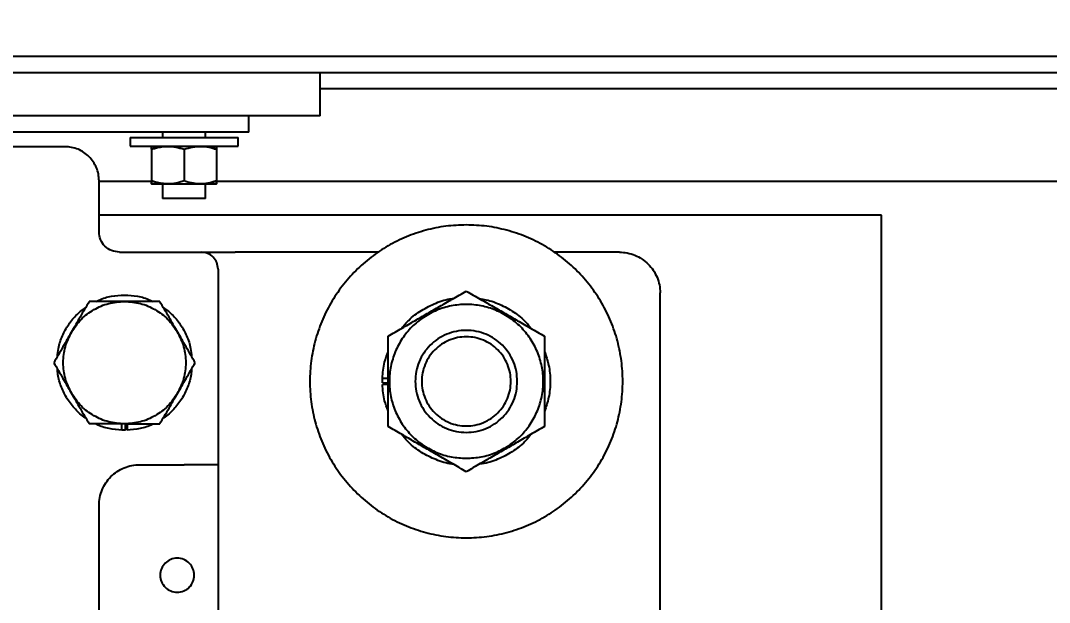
# Model space of a CAD drawing. Header units: millimetres. Extents: x 1293 to 41893, y 1011 to 26911.
# Drawn here: x 11581.6 to 11783.3, y 15223.2 to 15337.2 of the extents above; entities that cross this region are included whole.
import ezdxf

# ---------------------------------------------------------------- set-up
doc = ezdxf.new("R2010")
doc.units = ezdxf.units.MM
doc.header["$LTSCALE"] = 50
doc.layers.add('CAPA_1', color=7, linetype='Continuous')
doc.layers.add('MAQUINAS', color=11, linetype='Continuous')
doc.styles.add('SLDTEXTSTYLE0', font='TXT', dxfattribs={"width": 0.75})
doc.dimstyles.new('SLDDIMSTYLE0', dxfattribs={"dimtxt": 100, "dimasz": 100, "dimexe": 0, "dimexo": 0.0625, "dimgap": 25, "dimtad": 2, "dimdec": 0, "dimlfac": 1.5, "dimrnd": 1e-09, "dimzin": 12, "dimdsep": 46, "dimtxsty": 'SLDTEXTSTYLE0', "dimsah": 1, "dimcen": 0.09, "dimadec": 0, "dimazin": 3, "dimtfac": 1, "dimtdec": 0, "dimtofl": 0, "dimtmove": 0, "dimatfit": 3, "dimfxl": 1, "dimfrac": 2, "dimtolj": 1, "dimtzin": 12, "dimarcsym": 0})

# ---------------------------------------------------------------- blocks, each defined once
blk = doc.blocks.new('_D_18')
at = {"layer": 'CAPA_1', "transparency": 16777216}
for p, q in [((6530.12, 15837.67), (6530.12, 16976.53)), ((16745.16, 15322.37), (16745.16, 16976.53)), ((6530.12, 16926.53), (16745.16, 16926.53))]:
    blk.add_line(p, q, dxfattribs=at)
for points in [[(6530.12, 16926.53), (6630.12, 16911.14), (6630.12, 16941.91)], [(16745.16, 16926.53), (16645.16, 16941.91), (16645.16, 16911.14)]]:
    blk.add_solid(points, dxfattribs=at)
at = {"layer": 'CAPA_1', "transparency": 16777216, "insert": (11452.92, 17055.44), "char_height": 100, "attachment_point": 1, "style": 'SLDTEXTSTYLE0'}
blk.add_mtext('15323', dxfattribs=at)

msp = doc.modelspace()

# ---------------------------------------------------------------- linework, layer by layer
at = {"color": 7, "linetype": 'Continuous', "lineweight": 25}
for p, q in [((13710.8471537, 15330.1569693), (11156.8304871, 15330.1569693)), ((13707.6721537, 15326.9819693), (11160.0054871, 15326.9819693)), ((11640.3388204, 15318.5153026), (11640.3388204, 15326.9819693)), ((11825.3888993, 15323.8069693), (11640.3388204, 15323.8069693)), ((11640.3388204, 15318.5153026), (11307.0054871, 15318.5153026)), ((11626.3721537, 15315.3403026), (11626.3721537, 15318.5153026)), ((11626.3721537, 15315.3403026), (11320.9721537, 15315.3403026)), ((11603.0888204, 15314.2819693), (11603.0888204, 15312.588636)), ((11603.0888204, 15314.2819693), (11624.2554871, 15314.2819693)), ((11609.4388204, 15315.3403026), (11609.4388204, 15314.2819693)), ((11617.9054871, 15314.2819693), (11617.9054871, 15315.3403026)), ((11624.2554871, 15312.588636), (11624.2554871, 15314.2819693)), ((11603.0888204, 15312.588636), (11624.2554871, 15312.588636)), ((11607.3694751, 15312.588636), (11607.3221537, 15312.561315)), ((11607.3221537, 15311.9940938), (11607.3221537, 15305.7748448)), ((11613.6727126, 15311.9940938), (11613.6727126, 15305.7748448)), ((11620.0221537, 15312.561315), (11619.9748324, 15312.588636)), ((11620.0221537, 15311.99428), (11620.0221537, 15305.7746586)), ((11607.3221537, 15305.2076236), (11607.3694751, 15305.1803026)), ((11619.9613169, 15305.1803026), (11607.3829905, 15305.1803026)), ((11609.4388204, 15305.1803026), (11609.4388204, 15302.3153026)), ((11617.9054871, 15302.3153026), (11617.9054871, 15305.1803026)), ((11619.9748324, 15305.1803026), (11620.0221537, 15305.2076236)), ((11617.9054871, 15302.3153026), (11609.4388204, 15302.3153026))]:
    msp.add_line(p, q, dxfattribs=at)
for points, knots in [([(11607.3221537, 15311.9940938), (11608.0887504, 15312.2115463), (11609.377702, 15312.5771699), (11611.2624581, 15312.5754363), (11612.6112358, 15312.3283499), (11613.407403, 15312.077639), (11613.6727126, 15311.9940938)], [0, 0, 0, 0, 0.3661794341, 0.6156922034, 0.8719357593, 1, 1, 1, 1]), ([(11607.3221537, 15311.99428), (11607.3221537, 15312.1580726), (11607.3221537, 15312.4892097), (11607.3221537, 15312.6102931), (11607.3221537, 15312.4324166), (11607.3221537, 15312.1410911), (11607.3221537, 15311.9940938)], [0, 0, 0, 0, 0.2646061211, 0.5349506065, 0.7653448938, 1, 1, 1, 1]), ([(11609.4388204, 15312.4632353), (11609.223274, 15312.4435004), (11608.5047821, 15312.3777172), (11607.809119, 15312.1521661), (11607.3221537, 15311.99428)], [0, 0, 0, 0, 0.2999984007, 1, 1, 1, 1]), ([(11613.6727126, 15311.9940938), (11614.2238237, 15312.1579183), (11615.3379963, 15312.4891197), (11616.9887431, 15312.6103022), (11618.5666969, 15312.432517), (11619.534047, 15312.1412486), (11620.0221537, 15311.99428)], [0, 0, 0, 0, 0.2646176718, 0.5349733347, 0.7653562273, 1, 1, 1, 1]), ([(11620.0221537, 15311.9940938), (11619.757084, 15312.0796706), (11619.0630759, 15312.3037288), (11618.347658, 15312.4092059), (11617.9054871, 15312.474397)], [0, 0, 0, 0, 0.3819403056, 1, 1, 1, 1]), ([(11620.0221537, 15311.99428), (11620.0221537, 15312.1580726), (11620.0221537, 15312.4892097), (11620.0221537, 15312.6102931), (11620.0221537, 15312.4324166), (11620.0221537, 15312.1410911), (11620.0221537, 15311.9940938)], [0, 0, 0, 0, 0.2646061211, 0.5349506065, 0.7653448938, 1, 1, 1, 1]), ([(11613.6727126, 15305.7748448), (11613.4073987, 15305.6912974), (11612.6245116, 15305.4447658), (11611.2765045, 15305.1949882), (11609.3911208, 15305.1880056), (11608.0887485, 15305.5574089), (11607.3221537, 15305.7748448)], [0, 0, 0, 0, 0.1280647744, 0.377893031, 0.6338190398, 1, 1, 1, 1]), ([(11607.3221537, 15305.7748448), (11607.3221537, 15305.6110203), (11607.3221537, 15305.2798189), (11607.3221537, 15305.1586363), (11607.3221537, 15305.3364215), (11607.3221537, 15305.62769), (11607.3221537, 15305.7746586)], [0, 0, 0, 0, 0.2646176718, 0.5349733347, 0.7653562273, 1, 1, 1, 1]), ([(11607.3221537, 15305.7746586), (11607.8715271, 15305.5913657), (11608.5674579, 15305.3591754), (11609.2872401, 15305.3176441), (11609.4388204, 15305.3088979)], [0, 0, 0, 0, 0.7894080942, 1, 1, 1, 1]), ([(11620.0221537, 15305.7746586), (11619.471061, 15305.610866), (11618.3569242, 15305.2797289), (11616.7061959, 15305.1586454), (11615.1282254, 15305.3365219), (11614.1608379, 15305.6278475), (11613.6727126, 15305.7748448)], [0, 0, 0, 0, 0.2646061211, 0.5349506065, 0.7653448938, 1, 1, 1, 1]), ([(11617.9054871, 15305.2975687), (11618.3476983, 15305.3614529), (11619.0632647, 15305.4648276), (11619.7571001, 15305.6891507), (11620.0221537, 15305.7748448)], [0, 0, 0, 0, 0.6179876588, 1, 1, 1, 1]), ([(11620.0221537, 15305.7748448), (11620.0221537, 15305.6110203), (11620.0221537, 15305.2798189), (11620.0221537, 15305.1586363), (11620.0221537, 15305.3364215), (11620.0221537, 15305.62769), (11620.0221537, 15305.7746586)], [0, 0, 0, 0, 0.2646176718, 0.5349733347, 0.7653562273, 1, 1, 1, 1])]:
    msp.add_open_spline(points, degree=3, knots=knots, dxfattribs=at)
at = {"layer": 'MAQUINAS', "linetype": 'Continuous', "lineweight": 25}
for p, q in [((11590.3388204, 15312.4903026), (11574.5020435, 15312.4903026)), ((11597.0054871, 15295.823636), (11597.0054871, 15305.823636)), ((11597.0054871, 15305.7092064), (11607.3221537, 15305.7092064)), ((11619.8032974, 15305.7092064), (11850.3934895, 15305.7092064)), ((11750.3934895, 15299.0425398), (11597.0054871, 15299.0425398)), ((11750.3934895, 15161.0425398), (11750.3934895, 15299.0425398)), ((11601.0054871, 15291.823636), (11617.0054871, 15291.823636)), ((11651.8391423, 15291.823636), (11623.6721537, 15291.823636)), ((11699.0054871, 15291.823636), (11686.1718318, 15291.823636)), ((11620.3388204, 15288.4903026), (11620.3388204, 15250.1569693)), ((11707.0054871, 15173.1569693), (11707.0054871, 15283.823636)), ((11652.5541767, 15266.232299), (11652.5641558, 15267.118636)), ((11652.5541767, 15266.232299), (11653.6721578, 15266.232299)), ((11652.5641558, 15267.118636), (11653.8890188, 15267.118636)), ((11653.8890188, 15265.8619693), (11652.5641558, 15265.8619693)), ((11601.5104871, 15256.9028761), (11601.5104871, 15258.1569693)), ((11602.2087419, 15256.8951934), (11602.2087419, 15258.1569693)), ((11602.2087419, 15257.8253109), (11602.5004871, 15257.8418681)), ((11602.5004871, 15258.1569693), (11602.5004871, 15256.9028761)), ((11602.2087419, 15256.8951934), (11601.5104871, 15256.9028761)), ((11605.0054871, 15250.1569693), (11613.6721537, 15250.1569693)), ((11597.0054871, 15214.823636), (11597.0054871, 15242.1569693)), ((11620.3388204, 15242.1569693), (11620.3388204, 15214.823636))]:
    msp.add_line(p, q, dxfattribs=at)
for points in [[(11597.0054871, 15305.823636), (11596.9806757, 15306.259966), (11596.9310528, 15307.132626), (11596.5346352, 15308.3912887), (11595.91851, 15309.5513723), (11595.0830317, 15310.5678473), (11594.0665567, 15311.4033255), (11592.9064731, 15312.0194508), (11591.6478104, 15312.4158684), (11590.7751504, 15312.4654912), (11590.3388204, 15312.4903026)], [(11601.0054871, 15291.823636), (11600.4813389, 15291.8837623), (11599.4330425, 15292.0040148), (11598.1108628, 15292.9290117), (11597.1858659, 15294.2511914), (11597.0656134, 15295.2994878), (11597.0054871, 15295.823636)], [(11669.0054871, 15297.1569693), (11670.3435706, 15297.1063342), (11673.0197378, 15297.0050639), (11676.9653036, 15296.1904454), (11680.7746747, 15294.9053222), (11684.3826717, 15293.1239156), (11687.7275609, 15290.8895054), (11690.7521101, 15288.2368933), (11693.4045687, 15285.2123851), (11695.6395522, 15281.8674849), (11697.4188194, 15278.2594909), (11698.7119266, 15274.450119), (11699.4967485, 15270.5045534), (11699.7598564, 15266.4903026), (11699.4967485, 15262.4760519), (11698.7119266, 15258.5304861), (11697.4188194, 15254.721115), (11695.6395522, 15251.113118), (11693.4045687, 15247.7682288), (11690.7521101, 15244.7436795), (11687.7275609, 15242.091221), (11684.3826717, 15239.8562375), (11680.7746747, 15238.0769703), (11676.9653036, 15236.7838631), (11673.0197378, 15235.9990412), (11669.0054871, 15235.7359333), (11664.9912363, 15235.9990412), (11661.0456706, 15236.7838631), (11657.2362995, 15238.0769703), (11653.6283024, 15239.8562375), (11650.2834133, 15242.091221), (11647.258864, 15244.7436795), (11644.6064055, 15247.7682288), (11642.371422, 15251.113118), (11640.5921547, 15254.721115), (11639.2990475, 15258.5304861), (11638.5142257, 15262.4760519), (11638.2511178, 15266.4903026), (11638.5142257, 15270.5045534), (11639.2990475, 15274.450119), (11640.5921547, 15278.2594909), (11642.371422, 15281.8674849), (11644.6064055, 15285.2123851), (11647.258864, 15288.2368933), (11650.2834133, 15290.8895054), (11653.6283024, 15293.1239156), (11657.2362995, 15294.9053222), (11661.0456706, 15296.1904454), (11664.9912363, 15297.0050639), (11667.6674035, 15297.1063342), (11669.0054871, 15297.1569693)], [(11620.3388204, 15288.4903026), (11620.2887152, 15288.9270928), (11620.1885047, 15289.8006731), (11619.417674, 15290.9024895), (11618.3158575, 15291.6733202), (11617.4422772, 15291.7735307), (11617.0054871, 15291.823636)], [(11617.0054871, 15291.823636), (11617.0302985, 15291.823636), (11617.0799213, 15291.823636), (11617.4763389, 15291.823636), (11618.0924641, 15291.823636), (11618.9279424, 15291.823636), (11619.9444174, 15291.823636), (11621.104501, 15291.823636), (11622.3631637, 15291.823636), (11623.2358237, 15291.823636), (11623.6721537, 15291.823636)], [(11699.0054871, 15291.823636), (11699.5290831, 15291.7938623), (11700.5762751, 15291.7343149), (11702.0866703, 15291.2586137), (11703.4787706, 15290.5192635), (11704.6985407, 15289.5166896), (11705.7011146, 15288.2969195), (11706.4404649, 15286.9048192), (11706.916166, 15285.394424), (11706.9757134, 15284.347232), (11707.0054871, 15283.823636)], [(11591.6131822, 15276.1569693), (11592.2057022, 15277.0248661), (11593.390742, 15278.7606598), (11595.9450838, 15280.6538956), (11598.8618451, 15281.9194026), (11600.9576064, 15282.0777804), (11602.0054871, 15282.1569693)], [(11602.0054871, 15282.1569693), (11603.0533677, 15282.0777804), (11605.1491291, 15281.9194026), (11608.0658903, 15280.6538956), (11610.6202321, 15278.7606598), (11611.805272, 15277.0248661), (11612.3977919, 15276.1569693)], [(11669.0054871, 15251.4069693), (11668.0182934, 15251.4631051), (11666.0439061, 15251.5753767), (11663.1961369, 15252.4722716), (11660.5716179, 15253.8662549), (11658.2712077, 15255.7565245), (11656.3833099, 15258.0562992), (11654.9804752, 15260.6809885), (11654.1166139, 15263.528712), (11653.8249236, 15266.4903052), (11654.1166139, 15269.4518829), (11654.9804752, 15272.2996529), (11656.3833099, 15274.9241717), (11658.2712077, 15277.224582), (11660.5716179, 15279.1124798), (11663.1961369, 15280.5153145), (11666.0439061, 15281.3791758), (11669.0054871, 15281.6708661), (11671.9670681, 15281.3791758), (11674.8148372, 15280.5153145), (11677.4393562, 15279.1124798), (11679.7397664, 15277.224582), (11681.6276642, 15274.9241717), (11683.0304989, 15272.2996529), (11683.8943602, 15269.4518829), (11684.1860505, 15266.4903052), (11683.8943602, 15263.528712), (11683.0304989, 15260.6809885), (11681.6276642, 15258.0562992), (11679.7397664, 15255.7565245), (11677.4393562, 15253.8662549), (11674.8148372, 15252.4722716), (11671.9670681, 15251.5753767), (11669.9926807, 15251.4631051), (11669.0054871, 15251.4069693)], [(11591.6131822, 15264.1569693), (11591.1578215, 15265.104055), (11590.2471, 15266.9982265), (11589.8846806, 15270.1569693), (11590.2471, 15273.3157121), (11591.1578215, 15275.2098836), (11591.6131822, 15276.1569693)], [(11612.3977919, 15276.1569693), (11612.8531526, 15275.2098836), (11613.7638741, 15273.3157121), (11614.1262935, 15270.1569693), (11613.7638741, 15266.9982265), (11612.8531526, 15265.104055), (11612.3977919, 15264.1569693)], [(11679.0054871, 15266.4903026), (11678.9682699, 15265.8358096), (11678.8938357, 15264.5268235), (11678.2992093, 15262.6387998), (11677.3750214, 15260.8987872), (11676.1218041, 15259.3736533), (11674.5970916, 15258.1220084), (11672.856966, 15257.1919522), (11670.9689726, 15256.6192265), (11669.0054854, 15256.4258407), (11667.0420084, 15256.6192265), (11665.1539841, 15257.1919522), (11663.4139716, 15258.1220084), (11661.8888378, 15259.3736533), (11660.6371928, 15260.8987872), (11659.7071367, 15262.6387998), (11659.1344109, 15264.5268235), (11658.9410251, 15266.4903026), (11659.1344109, 15268.4537817), (11659.7071367, 15270.3418055), (11660.6371928, 15272.0818181), (11661.8888378, 15273.6069519), (11663.4139716, 15274.8585969), (11665.1539841, 15275.788653), (11667.0420084, 15276.3613788), (11669.0054854, 15276.5547646), (11670.9689726, 15276.3613788), (11672.856966, 15275.788653), (11674.5970916, 15274.8585969), (11676.1218041, 15273.6069519), (11677.3750214, 15272.0818181), (11678.2992093, 15270.3418055), (11678.8938357, 15268.4537817), (11678.9682699, 15267.1447957), (11679.0054871, 15266.4903026)], [(11677.7424871, 15266.4903026), (11677.7099705, 15265.9184721), (11677.6449373, 15264.7748109), (11677.1254122, 15263.1252446), (11676.3179493, 15261.6049956), (11675.2230132, 15260.2724861), (11673.8908719, 15259.1789239), (11672.3705243, 15258.3663339), (11670.7209844, 15257.8659434), (11669.0054856, 15257.6969822), (11667.2899958, 15257.8659434), (11665.6404289, 15258.3663339), (11664.12018, 15259.1789239), (11662.7876706, 15260.2724861), (11661.6941084, 15261.6049956), (11660.8815183, 15263.1252446), (11660.3811279, 15264.7748109), (11660.2121667, 15266.4903026), (11660.3811279, 15268.2057943), (11660.8815183, 15269.8553607), (11661.6941084, 15271.3756097), (11662.7876706, 15272.7081191), (11664.12018, 15273.8016813), (11665.6404289, 15274.6142714), (11667.2899958, 15275.1146618), (11669.0054856, 15275.283623), (11670.7209844, 15275.1146618), (11672.3705243, 15274.6142714), (11673.8908719, 15273.8016813), (11675.2230132, 15272.7081191), (11676.3179493, 15271.3756097), (11677.1254122, 15269.8553607), (11677.6449373, 15268.2057943), (11677.7099705, 15267.0621332), (11677.7424871, 15266.4903026)], [(11602.0054871, 15258.1569693), (11600.9576064, 15258.2361582), (11598.8618451, 15258.394536), (11595.9450838, 15259.660043), (11593.390742, 15261.5532788), (11592.2057022, 15263.2890725), (11591.6131822, 15264.1569693)], [(11612.3977919, 15264.1569693), (11611.805272, 15263.2890725), (11610.6202321, 15261.5532788), (11608.0658903, 15259.660043), (11605.1491291, 15258.394536), (11603.0533677, 15258.2361582), (11602.0054871, 15258.1569693)], [(11597.0054871, 15242.1569693), (11597.0352608, 15242.6805653), (11597.0948081, 15243.7277573), (11597.5705093, 15245.2381526), (11598.3098596, 15246.6302529), (11599.3124335, 15247.8500229), (11600.5322035, 15248.8525968), (11601.9243038, 15249.5919471), (11603.434699, 15250.0676482), (11604.4818911, 15250.1271956), (11605.0054871, 15250.1569693)], [(11620.3388204, 15250.1569693), (11620.314009, 15250.1569693), (11620.2643862, 15250.1569693), (11619.8679686, 15250.1569693), (11619.2518433, 15250.1569693), (11618.4163651, 15250.1569693), (11617.39989, 15250.1569693), (11616.2398065, 15250.1569693), (11614.9811438, 15250.1569693), (11614.1084837, 15250.1569693), (11613.6721537, 15250.1569693)], [(11620.3388204, 15250.1569693), (11620.3388204, 15250.1271956), (11620.3388204, 15250.0676482), (11620.3388204, 15249.5919471), (11620.3388204, 15248.8525968), (11620.3388204, 15247.8500229), (11620.3388204, 15246.6302529), (11620.3388204, 15245.2381526), (11620.3388204, 15243.7277573), (11620.3388204, 15242.6805653), (11620.3388204, 15242.1569693)], [(11615.6721537, 15228.4903026), (11615.6220512, 15228.054029), (11615.521846, 15227.1814818), (11614.7509753, 15226.0719171), (11613.6493107, 15225.3305297), (11612.3383731, 15225.0701891), (11611.0301195, 15225.3305297), (11609.9204026, 15226.0719171), (11609.1790567, 15227.1814818), (11608.9187022, 15228.4903026), (11609.1790567, 15229.7991234), (11609.9204026, 15230.9086881), (11611.0301195, 15231.6500755), (11612.3383731, 15231.9104162), (11613.6493107, 15231.6500755), (11614.7509753, 15230.9086881), (11615.521846, 15229.7991234), (11615.6220512, 15228.9265762), (11615.6721537, 15228.4903026)]]:
    msp.add_open_spline(points, degree=3, dxfattribs=at)
for points, knots in [([(11653.6721537, 15275.3430068), (11654.5829038, 15275.8688286), (11656.3156941, 15276.8692555), (11658.8851594, 15278.352737), (11661.338734, 15279.7693089), (11663.7923412, 15281.1858997), (11666.3618169, 15282.6693872), (11668.0946886, 15283.6698611), (11669.0054871, 15284.1957109)], [0, 0, 0, 0, 0.1815959575, 0.3455038983, 0.4999999835, 0.6544793218, 0.8183941161, 1, 1, 1, 1]), ([(11669.0054871, 15284.1957109), (11669.9162372, 15283.6698891), (11671.6490274, 15282.6694622), (11674.2184927, 15281.1859807), (11676.6720673, 15279.7694087), (11679.1256745, 15278.3528179), (11681.6951502, 15276.8693305), (11683.4280219, 15275.8688565), (11684.3388204, 15275.3430068)], [0, 0, 0, 0, 0.1815959575, 0.3455038982, 0.4999999835, 0.6544793218, 0.8183941161, 1, 1, 1, 1]), ([(11595.0772838, 15282.1569693), (11594.4822517, 15281.1263434), (11593.3460156, 15279.1583248), (11592.1722581, 15277.1253171), (11591.6131822, 15276.1569693)], [0, 0, 0, 0, 0.523687075, 1, 1, 1, 1]), ([(11602.0054871, 15282.1569693), (11600.8873353, 15282.1569693), (11598.5398203, 15282.1569693), (11596.2673481, 15282.1569693), (11595.0772838, 15282.1569693)], [0, 0, 0, 0, 0.476312925, 1, 1, 1, 1]), ([(11596.4609634, 15282.1569693), (11596.6350037, 15282.2523195), (11597.5609547, 15282.7596137), (11599.442871, 15283.2286232), (11602.0054871, 15283.5161423), (11604.5681031, 15283.2286232), (11606.4500194, 15282.7596137), (11607.3759705, 15282.2523195), (11607.5500107, 15282.1569693)], [0, 0, 0, 0, 0.0518637054, 0.2759318527, 0.5, 0.7240681473, 0.9481362946, 1, 1, 1, 1]), ([(11608.9336903, 15282.1569693), (11607.743626, 15282.1569693), (11605.4711538, 15282.1569693), (11603.1236388, 15282.1569693), (11602.0054871, 15282.1569693)], [0, 0, 0, 0, 0.523687075, 1, 1, 1, 1]), ([(11612.3977919, 15276.1569693), (11611.838716, 15277.1253171), (11610.6649585, 15279.1583248), (11609.5287224, 15281.1263434), (11608.9336903, 15282.1569693)], [0, 0, 0, 0, 0.476312925, 1, 1, 1, 1]), ([(11656.3412017, 15276.8839823), (11656.7809084, 15277.4225036), (11657.8936395, 15278.785297), (11660.1823269, 15280.4945183), (11663.037363, 15281.8962948), (11665.1828488, 15282.6272586), (11666.3427571, 15282.7090652), (11666.4427571, 15282.716118)], [0, 0, 0, 0, 0.1743291541, 0.441161103, 0.7079930518, 0.9748250007, 1, 1, 1, 1]), ([(11671.6499723, 15282.6689166), (11671.9289936, 15282.6413762), (11673.2660647, 15282.5094022), (11675.5606393, 15281.6683613), (11678.3516663, 15280.1403133), (11680.4237695, 15278.5011211), (11681.3618399, 15277.2747641), (11681.653629, 15276.8933028)], [0, 0, 0, 0, 0.0709820778, 0.3401464394, 0.609310801, 0.8784751627, 1, 1, 1, 1]), ([(11588.8584651, 15271.3856593), (11588.9028261, 15271.9121063), (11589.0192538, 15273.2937952), (11589.7592044, 15275.4371957), (11590.9967817, 15277.6944253), (11592.5521808, 15279.6021992), (11593.8194361, 15280.5489738), (11594.3988198, 15280.9818351)], [0, 0, 0, 0, 0.1380833636, 0.3624073502, 0.5867313368, 0.8110553233, 1, 1, 1, 1]), ([(11609.6121543, 15280.9818351), (11610.1915381, 15280.5489738), (11611.4587933, 15279.6021992), (11613.0141924, 15277.6944253), (11614.2517697, 15275.4371957), (11614.9917203, 15273.2937952), (11615.1081481, 15271.9121063), (11615.152509, 15271.3856593)], [0, 0, 0, 0, 0.1889446767, 0.4132686632, 0.6375926498, 0.8619166364, 1, 1, 1, 1]), ([(11591.6131822, 15276.1569693), (11591.0541063, 15275.1886215), (11589.8803488, 15273.1556138), (11588.7441128, 15271.1875952), (11588.1490806, 15270.1569693)], [0, 0, 0, 0, 0.476312925, 1, 1, 1, 1]), ([(11615.8618935, 15270.1569693), (11615.2668614, 15271.1875952), (11614.1306253, 15273.1556138), (11612.9568678, 15275.1886215), (11612.3977919, 15276.1569693)], [0, 0, 0, 0, 0.52368707497, 1, 1, 1, 1]), ([(11653.6721537, 15257.6375985), (11653.6721537, 15258.6892421), (11653.6721537, 15260.690096), (11653.6721537, 15263.6570589), (11653.6721537, 15266.4902029), (11653.6721537, 15269.3233844), (11653.6721537, 15272.2903594), (11653.6721537, 15274.2913073), (11653.6721537, 15275.3430068)], [0, 0, 0, 0, 0.18159595743, 0.34550389824, 0.49999998353, 0.65447932184, 0.81839411612, 1, 1, 1, 1]), ([(11684.3388204, 15275.3430068), (11684.3388204, 15274.2913631), (11684.3388204, 15272.2905093), (11684.3388204, 15269.3235463), (11684.3388204, 15266.4904024), (11684.3388204, 15263.6572209), (11684.3388204, 15260.6902459), (11684.3388204, 15258.689298), (11684.3388204, 15257.6375985)], [0, 0, 0, 0, 0.18159595743, 0.34550389828, 0.49999998353, 0.65447932192, 0.81839411617, 1, 1, 1, 1]), ([(11652.5641558, 15267.118636), (11652.6469623, 15268.1853183), (11652.7843303, 15269.9548385), (11653.4197859, 15271.6065992), (11653.6721832, 15272.2626641)], [0, 0, 0, 0, 0.6028087687, 1, 1, 1, 1]), ([(11684.3387913, 15272.3717103), (11684.6454854, 15271.4766352), (11685.297618, 15269.573411), (11685.5442102, 15266.4903026), (11685.2976181, 15263.4071949), (11684.6454858, 15261.5039714), (11684.3387919, 15260.6088969)], [0, 0, 0, 0, 0.2351471171, 0.5000000874, 0.7648530576, 1, 1, 1, 1]), ([(11588.1490806, 15270.1569693), (11588.7441128, 15269.1263434), (11589.8803488, 15267.1583248), (11591.0541063, 15265.1253171), (11591.6131822, 15264.1569693)], [0, 0, 0, 0, 0.523687075, 1, 1, 1, 1]), ([(11612.3977919, 15264.1569693), (11612.9568678, 15265.1253171), (11614.1306253, 15267.1583248), (11615.2668614, 15269.1263434), (11615.8618935, 15270.1569693)], [0, 0, 0, 0, 0.476312925, 1, 1, 1, 1]), ([(11594.4232528, 15259.2897842), (11594.3839691, 15259.3121708), (11593.6004024, 15259.7587004), (11592.3272047, 15261.0172304), (11590.7114612, 15263.0206555), (11589.5787668, 15265.3422086), (11588.9448392, 15267.3442639), (11588.8799224, 15268.5627724), (11588.8606516, 15268.9244921)], [0, 0, 0, 0, 0.0117946613, 0.2352602735, 0.4587258856, 0.6821914978, 0.9056571099, 1, 1, 1, 1]), ([(11615.1503225, 15268.9244921), (11615.1310517, 15268.5627724), (11615.066135, 15267.3442639), (11614.4322073, 15265.3422086), (11613.2995129, 15263.0206555), (11611.6837694, 15261.0172304), (11610.4105717, 15259.7587004), (11609.627005, 15259.3121708), (11609.5877213, 15259.2897842)], [0, 0, 0, 0, 0.0943428901, 0.3178085022, 0.5412741144, 0.7647397265, 0.9882053387, 1, 1, 1, 1]), ([(11653.6721839, 15260.7179394), (11653.4197862, 15261.3740048), (11652.7843304, 15263.0257662), (11652.6469624, 15264.795287), (11652.5641558, 15265.8619693)], [0, 0, 0, 0, 0.397191452, 1, 1, 1, 1]), ([(11591.6131822, 15264.1569693), (11592.1722581, 15263.1886215), (11593.3460156, 15261.1556138), (11594.4822517, 15259.1875952), (11595.0772838, 15258.1569693)], [0, 0, 0, 0, 0.476312925, 1, 1, 1, 1]), ([(11608.9336903, 15258.1569693), (11609.5287224, 15259.1875952), (11610.6649585, 15261.1556138), (11611.838716, 15263.1886215), (11612.3977919, 15264.1569693)], [0, 0, 0, 0, 0.523687075, 1, 1, 1, 1]), ([(11602.0054871, 15258.1569693), (11600.8873353, 15258.1569693), (11598.5398203, 15258.1569693), (11596.2673481, 15258.1569693), (11595.0772838, 15258.1569693)], [0, 0, 0, 0, 0.476312925, 1, 1, 1, 1]), ([(11601.5104871, 15256.9028761), (11600.6601213, 15256.9919606), (11598.9593899, 15257.1701295), (11597.2251753, 15257.67116), (11596.4379413, 15258.1295888), (11596.3909224, 15258.1569693)], [0, 0, 0, 0, 0.4846086665, 0.969217333, 1, 1, 1, 1]), ([(11602.0054871, 15258.1569693), (11603.1236388, 15258.1569693), (11605.4711538, 15258.1569693), (11607.743626, 15258.1569693), (11608.9336903, 15258.1569693)], [0, 0, 0, 0, 0.476312925, 1, 1, 1, 1]), ([(11607.6200517, 15258.1569693), (11607.5730328, 15258.1295888), (11606.7857989, 15257.67116), (11605.0515843, 15257.1701295), (11603.3508528, 15256.9919606), (11602.5004871, 15256.9028761)], [0, 0, 0, 0, 0.030782667, 0.5153913335, 1, 1, 1, 1]), ([(11669.0054871, 15248.7848944), (11668.094737, 15249.3107162), (11666.3619467, 15250.3111431), (11663.7924814, 15251.7946246), (11661.3389068, 15253.2111966), (11658.8852996, 15254.6277873), (11656.3158239, 15256.1112748), (11654.5829522, 15257.1117488), (11653.6721537, 15257.6375985)], [0, 0, 0, 0, 0.18159595747, 0.34550389828, 0.49999998353, 0.65447932182, 0.81839411609, 1, 1, 1, 1]), ([(11684.3388204, 15257.6375985), (11683.4280703, 15257.1117767), (11681.6952801, 15256.1113498), (11679.1258148, 15254.6278683), (11676.6722401, 15253.2112963), (11674.2186329, 15251.7947056), (11671.6491573, 15250.3112181), (11669.9162855, 15249.3107441), (11669.0054871, 15248.7848944)], [0, 0, 0, 0, 0.18159595752, 0.34550389831, 0.49999998353, 0.65447932185, 0.81839411612, 1, 1, 1, 1]), ([(11666.4427571, 15250.2644872), (11666.3427571, 15250.2715401), (11665.1828488, 15250.3533467), (11663.037363, 15251.0843105), (11660.1823269, 15252.486087), (11657.8936395, 15254.1953083), (11656.7809084, 15255.5581017), (11656.3412017, 15256.0966229)], [0, 0, 0, 0, 0.0251749993, 0.2920069482, 0.558838897, 0.8256708459, 1, 1, 1, 1]), ([(11681.653629, 15256.0873025), (11681.3618399, 15255.7058411), (11680.4237695, 15254.4794841), (11678.3516663, 15252.8402919), (11675.5606393, 15251.312244), (11673.2660647, 15250.471203), (11671.9289936, 15250.3392291), (11671.6499723, 15250.3116886)], [0, 0, 0, 0, 0.1215248373, 0.390689199, 0.6598535606, 0.9290179222, 1, 1, 1, 1])]:
    msp.add_open_spline(points, degree=3, knots=knots, dxfattribs=at)

# ---------------------------------------------------------------- dimensions: what is measured, and where the dimension line sits
at = {"layer": 'CAPA_1'}
dim = msp.add_linear_dim(base=(16745.1618891, 16926.5285398), p1=(6530.1246702, 15774.167696), p2=(16745.1618891, 15258.8741626), dimstyle='SLDDIMSTYLE0', dxfattribs=at)
dim.commit()
dim.dimension.update_dxf_attribs({"geometry": '_D_18', "text_midpoint": (11637.6432797, 16926.5285398), "dimtype": 160})

doc.saveas('drawing.dxf')
